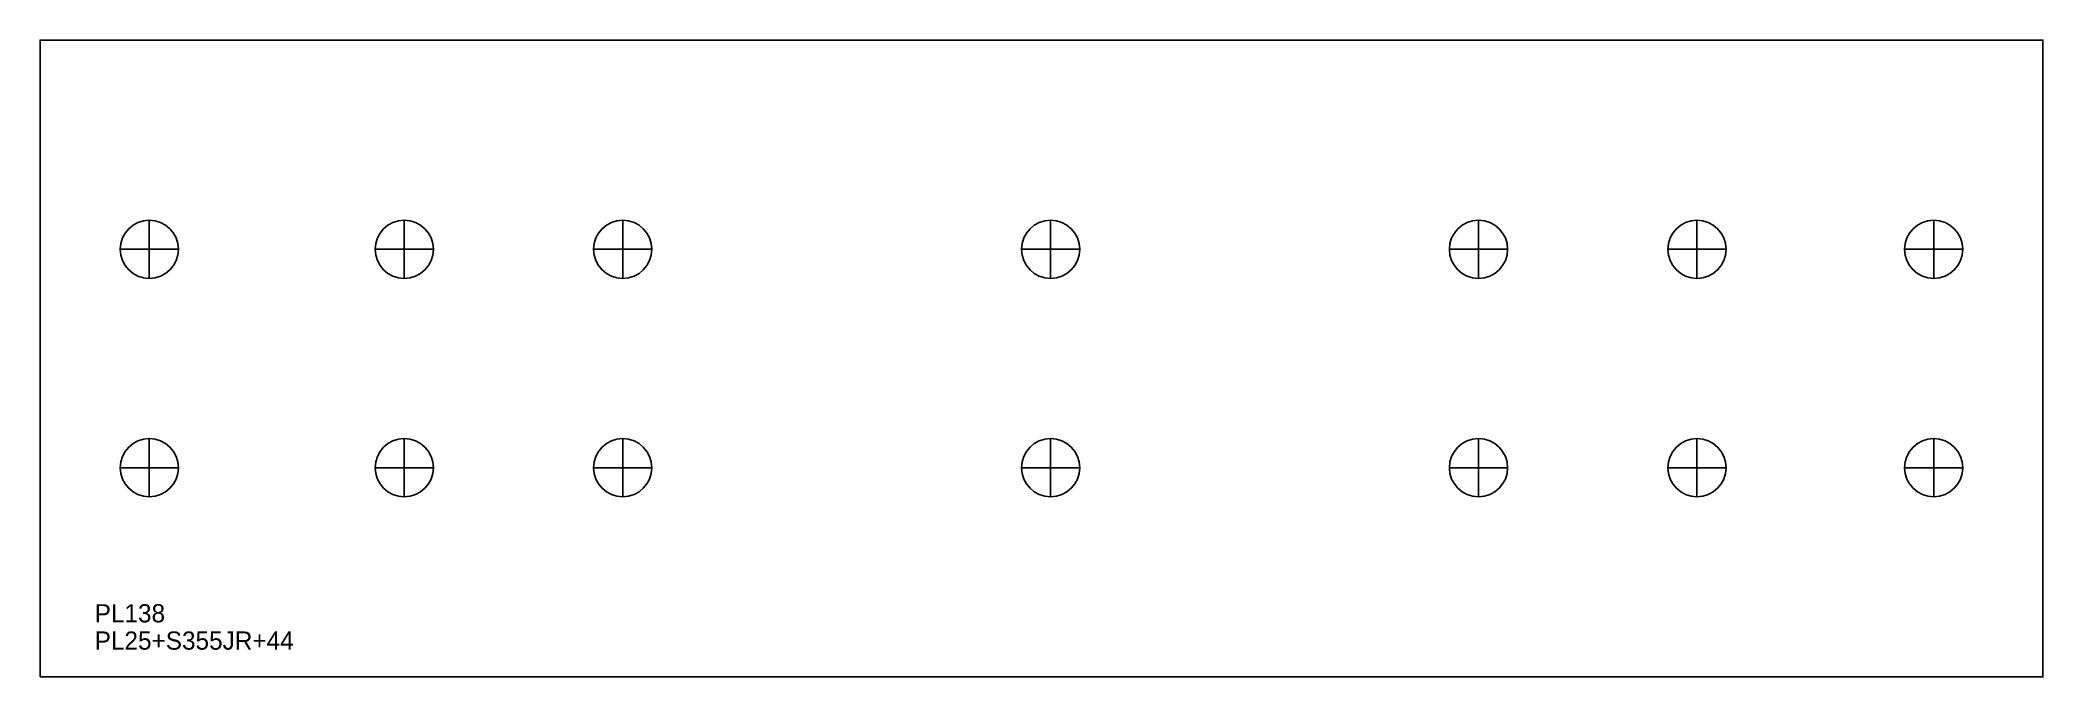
# Model space of a CAD drawing. Extents: x 0 to 1100, y 0 to 350.
import ezdxf

# ---------------------------------------------------------------- set-up
doc = ezdxf.new("R2010")
doc.units = 0
for name, color, linetype in [('30', 7, 'CONTINUOUS'), ('CUT', 7, 'CONTINUOUS'), ('SCRIBE', 3, 'CONTINUOUS'), ('TEXT', 7, 'CONTINUOUS')]:
    doc.layers.add(name, color=color, linetype=linetype)

msp = doc.modelspace()

# ---------------------------------------------------------------- linework, layer by layer
at = {"layer": '30', "color": 7, "linetype": 'CONTINUOUS'}
for p, q in [((60, 219), (60, 251)), ((200, 219), (200, 251)), ((320, 219), (320, 251)), ((555, 219), (555, 251)), ((790, 219), (790, 251)), ((910, 219), (910, 251)), ((1040, 219), (1040, 251)), ((44, 235), (76, 235)), ((184, 235), (216, 235)), ((304, 235), (336, 235)), ((539, 235), (571, 235)), ((774, 235), (806, 235)), ((894, 235), (926, 235)), ((1024, 235), (1056, 235)), ((60, 99), (60, 131)), ((200, 99), (200, 131)), ((320, 99), (320, 131)), ((555, 99), (555, 131)), ((790, 99), (790, 131)), ((910, 99), (910, 131)), ((1040, 99), (1040, 131)), ((44, 115), (76, 115)), ((184, 115), (216, 115)), ((304, 115), (336, 115)), ((539, 115), (571, 115)), ((774, 115), (806, 115)), ((894, 115), (926, 115)), ((1024, 115), (1056, 115))]:
    msp.add_line(p, q, dxfattribs=at)
for points in [[(60, 251, 1), (60, 219, 1)], [(200, 251, 1), (200, 219, 1)], [(320, 251, 1), (320, 219, 1)], [(555, 251, 1), (555, 219, 1)], [(790, 251, 1), (790, 219, 1)], [(910, 251, 1), (910, 219, 1)], [(1040, 251, 1), (1040, 219, 1)], [(60, 131, 1), (60, 99, 1)], [(200, 131, 1), (200, 99, 1)], [(320, 131, 1), (320, 99, 1)], [(555, 131, 1), (555, 99, 1)], [(790, 131, 1), (790, 99, 1)], [(910, 131, 1), (910, 99, 1)], [(1040, 131, 1), (1040, 99, 1)]]:
    msp.add_lwpolyline(points, format="xyb", close=True, dxfattribs=at)
at = {"layer": 'CUT', "color": 7, "linetype": 'CONTINUOUS'}
msp.add_lwpolyline([(0, 0), (0, 350), (1100, 350), (1100, 0)], close=True, dxfattribs=at)

# ---------------------------------------------------------------- texts
at = {"layer": 'SCRIBE', "color": 3}
msp.add_text('PL138', height=10, dxfattribs=at).set_placement((30, 30))
at = {"layer": 'TEXT', "color": 7}
msp.add_text('PL25+S355JR+44', height=10, dxfattribs=at).set_placement((30, 15))

doc.saveas('drawing.dxf')
